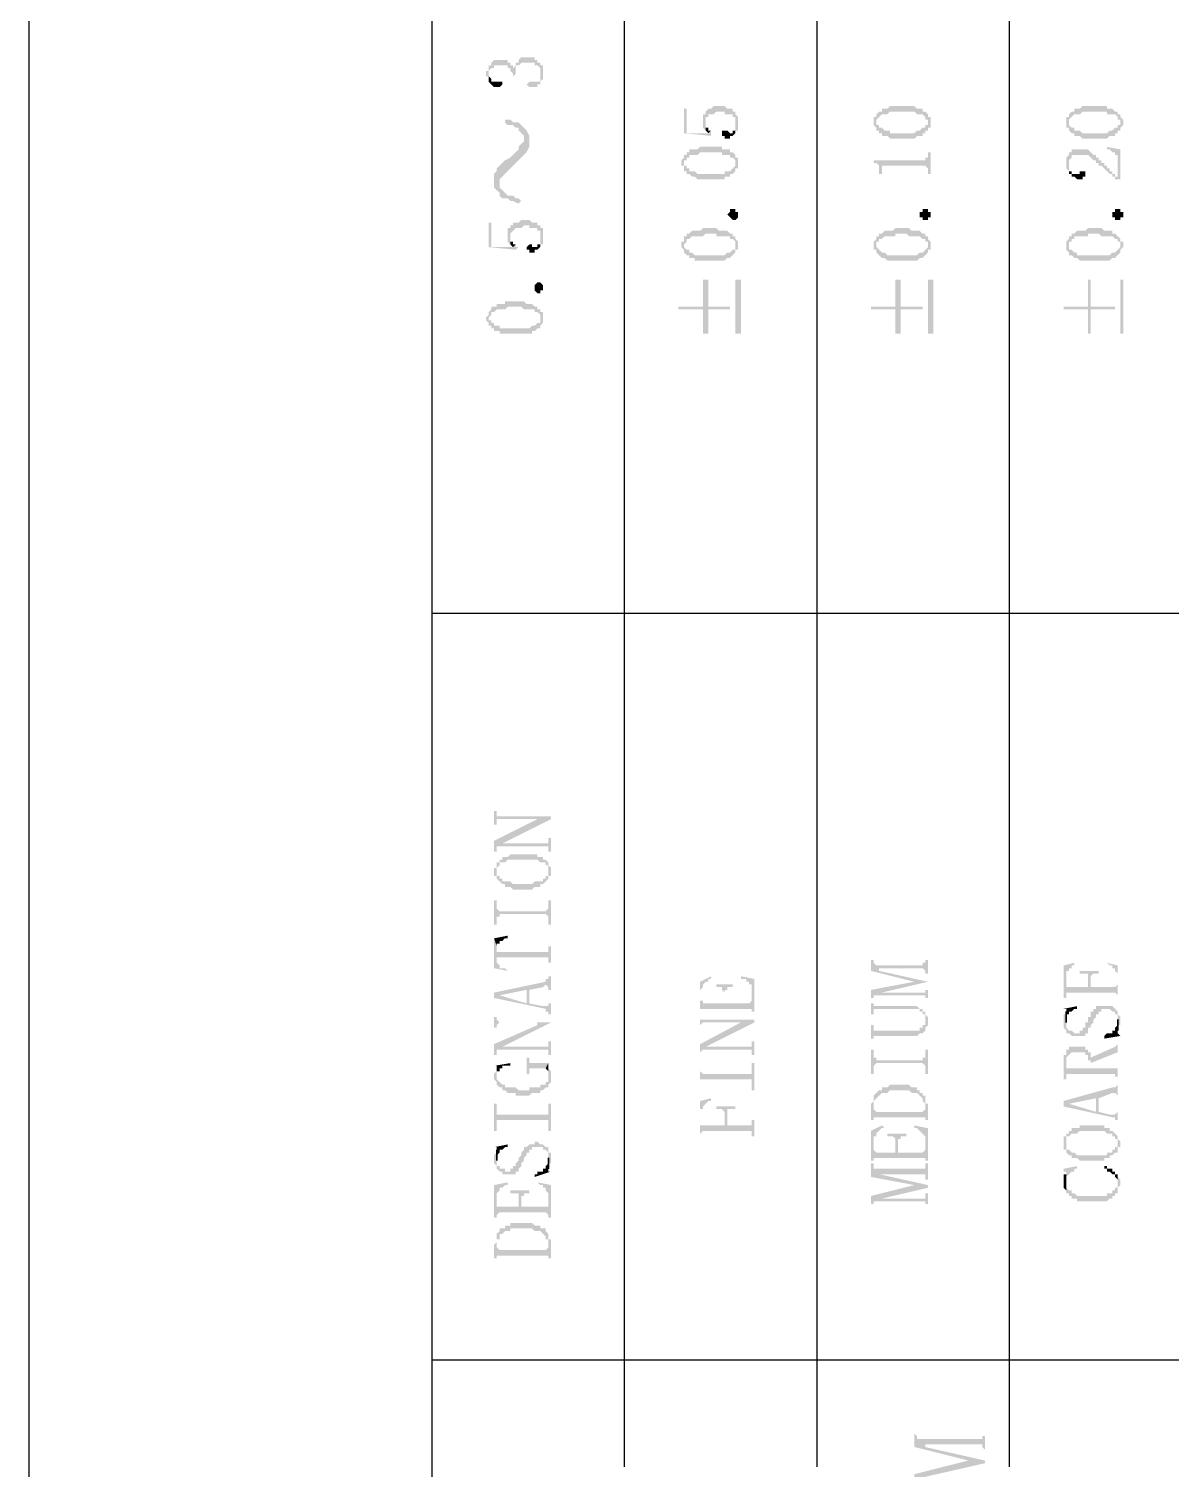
# Model space of a CAD drawing. Header units: millimetres. Extents: x 7018 to 13530, y 4187 to 5692.
# Drawn here: x 7965.94 to 7984.96, y 4550.47 to 4574.45 of the extents above; entities that cross this region are included whole.
import ezdxf

# ---------------------------------------------------------------- set-up
doc = ezdxf.new("R2010")
doc.units = ezdxf.units.MM

msp = doc.modelspace()

# ---------------------------------------------------------------- hatches: boundary and pattern name
at = {"transparency": 33554559}
for points in [[(7973.553, 4573.706), (7973.553, 4573.661), (7973.598, 4573.661), (7973.598, 4573.615), (7973.598, 4573.706), (7973.598, 4573.751), (7973.643, 4573.796), (7973.688, 4573.796), (7973.688, 4573.841), (7973.914, 4573.841), (7973.914, 4573.796), (7973.959, 4573.796), (7973.959, 4573.751), (7973.959, 4573.751), (7974.004, 4573.706), (7974.004, 4573.661), (7974.004, 4573.661), (7974.049, 4573.706), (7974.049, 4573.751), (7974.049, 4573.796), (7974.049, 4573.841), (7974.095, 4573.841), (7974.14, 4573.886), (7974.365, 4573.886), (7974.365, 4573.841), (7974.41, 4573.841), (7974.456, 4573.796), (7974.456, 4573.706), (7974.456, 4573.886), (7974.41, 4573.886), (7974.41, 4573.931), (7974.365, 4573.931), (7974.365, 4573.976), (7974.14, 4573.976), (7974.095, 4573.931), (7974.095, 4573.886), (7974.049, 4573.886), (7974.049, 4573.841), (7974.049, 4573.841), (7974.004, 4573.796), (7974.004, 4573.841), (7973.959, 4573.841), (7973.959, 4573.886), (7973.914, 4573.886), (7973.914, 4573.931), (7973.688, 4573.931), (7973.643, 4573.886), (7973.643, 4573.841), (7973.598, 4573.841), (7973.598, 4573.796), (7973.598, 4573.751), (7973.553, 4573.751)], [(7974.23, 4573.525), (7974.23, 4573.525), (7974.275, 4573.48), (7974.41, 4573.48), (7974.41, 4573.525), (7974.456, 4573.525), (7974.456, 4573.57), (7974.501, 4573.615), (7974.501, 4573.661), (7974.501, 4573.706), (7974.501, 4573.796), (7974.501, 4573.841), (7974.456, 4573.841), (7974.456, 4573.661), (7974.456, 4573.615), (7974.456, 4573.57), (7974.275, 4573.57)], [(7973.598, 4573.615), (7973.598, 4573.57), (7973.598, 4573.57), (7973.643, 4573.525), (7973.643, 4573.525), (7973.688, 4573.48), (7973.779, 4573.48), (7973.824, 4573.525), (7973.824, 4573.57), (7973.643, 4573.57), (7973.643, 4573.615), (7973.643, 4573.615), (7973.598, 4573.661), (7973.598, 4573.706)], [(7976.848, 4573.119), (7976.848, 4572.713), (7977.299, 4572.668), (7977.299, 4572.713), (7977.299, 4572.758), (7977.254, 4572.713), (7976.893, 4572.713), (7976.893, 4573.119)], [(7977.164, 4572.938), (7977.164, 4572.848), (7977.164, 4572.803), (7977.164, 4572.803), (7977.209, 4572.758), (7977.209, 4572.893), (7977.209, 4572.984), (7977.254, 4572.984), (7977.254, 4573.029), (7977.344, 4573.029), (7977.389, 4573.074), (7977.525, 4573.074), (7977.525, 4573.029), (7977.66, 4573.029), (7977.66, 4572.984), (7977.705, 4572.984), (7977.705, 4572.938), (7977.705, 4572.893), (7977.705, 4572.758), (7977.75, 4572.758), (7977.75, 4572.803), (7977.75, 4572.893), (7977.75, 4572.938), (7977.75, 4572.984), (7977.705, 4573.029), (7977.705, 4573.074), (7977.66, 4573.074), (7977.66, 4573.119), (7977.57, 4573.119), (7977.525, 4573.164), (7977.344, 4573.164), (7977.299, 4573.119), (7977.254, 4573.119), (7977.209, 4573.074), (7977.209, 4573.029), (7977.164, 4573.029), (7977.164, 4572.984)], [(7980.007, 4572.893), (7980.007, 4572.848), (7980.007, 4572.848), (7980.052, 4572.803), (7980.052, 4572.758), (7980.052, 4572.893), (7980.052, 4572.938), (7980.052, 4572.938), (7980.097, 4572.984), (7980.097, 4572.984), (7980.142, 4573.029), (7980.233, 4573.029), (7980.278, 4573.074), (7980.684, 4573.074), (7980.729, 4573.029), (7980.819, 4573.029), (7980.864, 4572.984), (7980.864, 4572.938), (7980.909, 4572.938), (7980.909, 4572.893), (7980.909, 4573.029), (7980.909, 4573.029), (7980.864, 4573.074), (7980.819, 4573.074), (7980.819, 4573.119), (7980.729, 4573.119), (7980.684, 4573.164), (7980.278, 4573.164), (7980.233, 4573.119), (7980.142, 4573.119), (7980.142, 4573.074), (7980.097, 4573.074), (7980.052, 4573.029), (7980.052, 4572.984), (7980.007, 4572.984), (7980.007, 4572.938), (7980.007, 4572.938)], [(7983.211, 4572.893), (7983.211, 4572.848), (7983.211, 4572.803), (7983.256, 4572.803), (7983.256, 4572.758), (7983.256, 4572.893), (7983.256, 4572.938), (7983.256, 4572.938), (7983.302, 4572.984), (7983.302, 4572.984), (7983.347, 4573.029), (7983.437, 4573.029), (7983.482, 4573.074), (7983.888, 4573.074), (7983.888, 4573.029), (7984.024, 4573.029), (7984.069, 4572.984), (7984.069, 4572.938), (7984.114, 4572.938), (7984.114, 4572.893), (7984.114, 4573.029), (7984.069, 4573.029), (7984.069, 4573.074), (7984.024, 4573.074), (7983.978, 4573.119), (7983.888, 4573.119), (7983.888, 4573.164), (7983.482, 4573.164), (7983.437, 4573.119), (7983.347, 4573.119), (7983.347, 4573.074), (7983.302, 4573.074), (7983.256, 4573.029), (7983.256, 4572.984), (7983.211, 4572.984), (7983.211, 4572.938), (7983.211, 4572.938)], [(7973.869, 4572.893), (7973.869, 4572.893), (7973.914, 4572.848), (7974.004, 4572.848), (7974.049, 4572.803), (7974.095, 4572.803), (7974.095, 4572.758), (7974.14, 4572.713), (7974.185, 4572.668), (7974.185, 4572.352), (7974.185, 4572.352), (7974.23, 4572.397), (7974.275, 4572.487), (7974.275, 4572.668), (7974.23, 4572.758), (7974.185, 4572.803), (7974.185, 4572.803), (7974.14, 4572.848), (7974.095, 4572.893), (7974.004, 4572.893), (7973.959, 4572.938), (7973.869, 4572.938)], [(7977.209, 4572.758), (7977.209, 4572.758), (7977.254, 4572.713), (7977.254, 4572.713), (7977.299, 4572.758), (7977.254, 4572.758), (7977.254, 4572.803), (7977.209, 4572.803), (7977.209, 4572.848), (7977.209, 4572.893)], [(7977.479, 4572.713), (7977.479, 4572.668), (7977.525, 4572.668), (7977.525, 4572.623), (7977.615, 4572.623), (7977.615, 4572.668), (7977.66, 4572.668), (7977.705, 4572.713), (7977.705, 4572.893), (7977.705, 4572.803), (7977.705, 4572.758), (7977.66, 4572.758), (7977.66, 4572.713), (7977.615, 4572.713), (7977.57, 4572.758), (7977.479, 4572.758)], [(7980.052, 4572.758), (7980.097, 4572.758), (7980.097, 4572.713), (7980.142, 4572.713), (7980.142, 4572.668), (7980.233, 4572.668), (7980.278, 4572.623), (7980.684, 4572.623), (7980.729, 4572.668), (7980.819, 4572.668), (7980.819, 4572.713), (7980.864, 4572.713), (7980.864, 4572.758), (7980.909, 4572.758), (7980.909, 4572.803), (7980.955, 4572.803), (7980.955, 4572.848), (7980.955, 4572.893), (7980.955, 4572.938), (7980.955, 4572.984), (7980.909, 4572.984), (7980.909, 4573.029), (7980.909, 4572.893), (7980.909, 4572.848), (7980.864, 4572.848), (7980.864, 4572.803), (7980.819, 4572.803), (7980.774, 4572.758), (7980.729, 4572.758), (7980.684, 4572.713), (7980.278, 4572.713), (7980.278, 4572.758), (7980.187, 4572.758), (7980.142, 4572.803), (7980.097, 4572.803), (7980.097, 4572.848), (7980.052, 4572.848), (7980.052, 4572.893), (7980.052, 4572.893)], [(7983.256, 4572.758), (7983.256, 4572.758), (7983.302, 4572.713), (7983.347, 4572.713), (7983.347, 4572.668), (7983.437, 4572.668), (7983.482, 4572.623), (7983.888, 4572.623), (7983.933, 4572.668), (7984.024, 4572.668), (7984.024, 4572.713), (7984.069, 4572.713), (7984.069, 4572.758), (7984.114, 4572.758), (7984.114, 4572.803), (7984.114, 4572.803), (7984.159, 4572.848), (7984.159, 4572.893), (7984.159, 4572.938), (7984.159, 4572.938), (7984.114, 4572.984), (7984.114, 4573.029), (7984.114, 4572.893), (7984.114, 4572.848), (7984.069, 4572.848), (7984.069, 4572.803), (7984.024, 4572.803), (7983.978, 4572.758), (7983.933, 4572.758), (7983.888, 4572.713), (7983.482, 4572.713), (7983.437, 4572.758), (7983.347, 4572.758), (7983.347, 4572.803), (7983.302, 4572.803), (7983.256, 4572.848), (7983.256, 4572.893), (7983.256, 4572.893)], [(7973.688, 4571.9), (7973.688, 4571.81), (7973.733, 4571.765), (7973.779, 4571.72), (7973.779, 4571.946), (7973.824, 4571.991), (7973.869, 4572.036), (7973.914, 4572.081), (7973.959, 4572.126), (7974.004, 4572.171), (7974.049, 4572.216), (7974.095, 4572.261), (7974.095, 4572.261), (7974.14, 4572.307), (7974.185, 4572.352), (7974.185, 4572.623), (7974.185, 4572.577), (7974.14, 4572.532), (7974.095, 4572.487), (7974.095, 4572.442), (7974.049, 4572.397), (7974.004, 4572.352), (7973.959, 4572.307), (7973.869, 4572.261), (7973.869, 4572.261), (7973.824, 4572.216), (7973.779, 4572.171), (7973.733, 4572.126), (7973.733, 4572.081), (7973.688, 4572.036), (7973.688, 4571.991)], [(7976.802, 4572.216), (7976.802, 4572.171), (7976.848, 4572.171), (7976.848, 4572.126), (7976.848, 4572.081), (7976.848, 4572.216), (7976.848, 4572.261), (7976.893, 4572.261), (7976.893, 4572.307), (7976.938, 4572.307), (7976.938, 4572.352), (7977.073, 4572.352), (7977.118, 4572.397), (7977.479, 4572.397), (7977.479, 4572.352), (7977.615, 4572.352), (7977.615, 4572.307), (7977.66, 4572.307), (7977.705, 4572.261), (7977.705, 4572.216), (7977.705, 4572.352), (7977.705, 4572.352), (7977.66, 4572.397), (7977.615, 4572.397), (7977.615, 4572.442), (7977.479, 4572.442), (7977.479, 4572.487), (7977.118, 4572.487), (7977.073, 4572.442), (7976.938, 4572.442), (7976.938, 4572.397), (7976.893, 4572.397), (7976.893, 4572.352), (7976.848, 4572.352), (7976.848, 4572.307), (7976.848, 4572.307), (7976.802, 4572.261)], [(7976.848, 4572.081), (7976.893, 4572.081), (7976.893, 4572.036), (7976.938, 4572.036), (7976.983, 4571.991), (7977.028, 4571.991), (7977.073, 4571.946), (7977.525, 4571.946), (7977.525, 4571.991), (7977.615, 4571.991), (7977.615, 4572.036), (7977.66, 4572.036), (7977.705, 4572.081), (7977.705, 4572.126), (7977.75, 4572.126), (7977.75, 4572.171), (7977.75, 4572.216), (7977.75, 4572.261), (7977.75, 4572.307), (7977.705, 4572.307), (7977.705, 4572.352), (7977.705, 4572.216), (7977.705, 4572.171), (7977.705, 4572.171), (7977.66, 4572.126), (7977.66, 4572.126), (7977.615, 4572.081), (7977.525, 4572.081), (7977.525, 4572.036), (7977.073, 4572.036), (7977.028, 4572.081), (7976.938, 4572.081), (7976.938, 4572.126), (7976.893, 4572.126), (7976.893, 4572.171), (7976.848, 4572.171), (7976.848, 4572.216)], [(7980.007, 4572.261), (7980.007, 4572.216), (7980.052, 4572.216), (7980.097, 4572.171), (7980.097, 4572.126), (7980.097, 4572.036), (7980.142, 4572.036), (7980.142, 4572.126), (7980.142, 4572.171), (7980.864, 4572.171), (7980.909, 4572.126), (7980.909, 4572.036), (7980.955, 4572.036), (7980.955, 4572.397), (7980.909, 4572.397), (7980.909, 4572.352), (7980.909, 4572.307), (7980.864, 4572.307), (7980.864, 4572.261), (7980.819, 4572.261)], [(7983.211, 4572.216), (7983.211, 4572.171), (7983.211, 4572.126), (7983.211, 4572.126), (7983.256, 4572.081), (7983.256, 4572.216), (7983.256, 4572.261), (7983.256, 4572.261), (7983.302, 4572.307), (7983.302, 4572.352), (7983.572, 4572.352), (7983.617, 4572.307), (7983.617, 4572.307), (7983.663, 4572.261), (7983.708, 4572.261), (7983.708, 4572.216), (7983.753, 4572.216), (7983.753, 4572.171), (7983.798, 4572.171), (7983.843, 4572.126), (7983.843, 4572.126), (7983.888, 4572.081), (7983.888, 4572.081), (7983.933, 4572.036), (7983.978, 4572.036), (7983.978, 4571.991), (7984.024, 4571.991), (7984.024, 4571.946), (7984.069, 4571.946), (7984.069, 4571.991), (7984.024, 4571.991), (7984.024, 4572.036), (7983.978, 4572.036), (7983.978, 4572.081), (7983.933, 4572.081), (7983.933, 4572.126), (7983.888, 4572.126), (7983.888, 4572.171), (7983.843, 4572.171), (7983.843, 4572.216), (7983.798, 4572.216), (7983.798, 4572.261), (7983.753, 4572.261), (7983.753, 4572.307), (7983.708, 4572.307), (7983.708, 4572.352), (7983.663, 4572.352), (7983.617, 4572.397), (7983.617, 4572.397), (7983.572, 4572.442), (7983.302, 4572.442), (7983.302, 4572.397), (7983.256, 4572.397), (7983.256, 4572.352), (7983.256, 4572.352), (7983.211, 4572.307), (7983.211, 4572.261), (7983.211, 4572.261)], [(7983.888, 4572.487), (7983.888, 4572.442), (7983.933, 4572.442), (7983.978, 4572.397), (7984.024, 4572.397), (7984.024, 4572.352), (7984.069, 4572.352), (7984.069, 4571.946), (7984.114, 4571.946), (7984.114, 4572.442)], [(7983.256, 4572.081), (7983.256, 4572.036), (7983.302, 4572.036), (7983.302, 4571.991), (7983.347, 4571.991), (7983.392, 4571.946), (7983.482, 4571.946), (7983.482, 4571.991), (7983.527, 4571.991), (7983.527, 4572.036), (7983.527, 4572.081), (7983.437, 4572.081), (7983.437, 4572.036), (7983.302, 4572.036), (7983.302, 4572.081), (7983.256, 4572.081), (7983.256, 4572.126), (7983.256, 4572.171), (7983.256, 4572.171)], [(7973.779, 4571.72), (7973.779, 4571.675), (7973.824, 4571.63), (7973.914, 4571.63), (7973.959, 4571.584), (7974.004, 4571.584), (7974.095, 4571.539), (7974.14, 4571.584), (7974.095, 4571.63), (7974.049, 4571.63), (7974.004, 4571.675), (7973.914, 4571.675), (7973.869, 4571.72), (7973.869, 4571.72), (7973.824, 4571.765), (7973.779, 4571.81), (7973.779, 4571.855)], [(7977.75, 4571.359), (7977.75, 4571.314), (7977.75, 4571.314), (7977.705, 4571.269), (7977.66, 4571.269), (7977.615, 4571.314), (7977.615, 4571.314), (7977.57, 4571.359), (7977.57, 4571.359), (7977.615, 4571.404), (7977.615, 4571.449), (7977.705, 4571.449), (7977.705, 4571.404), (7977.75, 4571.404), (7977.75, 4571.359)], [(7980.955, 4571.359), (7980.955, 4571.314), (7980.909, 4571.314), (7980.909, 4571.269), (7980.819, 4571.269), (7980.819, 4571.314), (7980.774, 4571.314), (7980.774, 4571.359), (7980.774, 4571.404), (7980.819, 4571.404), (7980.819, 4571.449), (7980.909, 4571.449), (7980.909, 4571.404), (7980.955, 4571.404), (7980.955, 4571.359)], [(7984.159, 4571.359), (7984.159, 4571.314), (7984.114, 4571.314), (7984.114, 4571.269), (7984.024, 4571.269), (7984.024, 4571.314), (7983.978, 4571.314), (7983.978, 4571.359), (7983.978, 4571.404), (7984.024, 4571.404), (7984.024, 4571.449), (7984.114, 4571.449), (7984.114, 4571.404), (7984.159, 4571.404), (7984.159, 4571.359)], [(7973.598, 4571.223), (7973.598, 4570.817), (7974.049, 4570.772), (7974.095, 4570.817), (7974.049, 4570.817), (7974.049, 4570.862), (7974.004, 4570.817), (7973.643, 4570.817), (7973.643, 4571.223)], [(7973.914, 4571.043), (7973.914, 4570.953), (7973.914, 4570.907), (7973.914, 4570.907), (7973.959, 4570.862), (7973.959, 4570.998), (7973.959, 4571.043), (7973.959, 4571.043), (7974.004, 4571.088), (7974.004, 4571.088), (7974.049, 4571.133), (7974.14, 4571.133), (7974.185, 4571.178), (7974.275, 4571.178), (7974.275, 4571.133), (7974.41, 4571.133), (7974.41, 4571.088), (7974.456, 4571.088), (7974.456, 4571.043), (7974.456, 4570.998), (7974.456, 4570.862), (7974.501, 4570.862), (7974.501, 4570.907), (7974.501, 4570.998), (7974.501, 4571.043), (7974.501, 4571.133), (7974.456, 4571.133), (7974.456, 4571.178), (7974.41, 4571.178), (7974.41, 4571.223), (7974.32, 4571.223), (7974.275, 4571.269), (7974.14, 4571.269), (7974.095, 4571.223), (7974.004, 4571.223), (7974.004, 4571.178), (7973.959, 4571.178), (7973.959, 4571.133), (7973.914, 4571.133), (7973.914, 4571.088)], [(7976.802, 4570.862), (7976.802, 4570.817), (7976.802, 4570.817), (7976.848, 4570.772), (7976.848, 4570.727), (7976.848, 4570.862), (7976.848, 4570.862), (7976.893, 4570.907), (7976.893, 4570.953), (7976.938, 4570.953), (7976.983, 4570.998), (7977.164, 4570.998), (7977.209, 4571.043), (7977.389, 4571.043), (7977.389, 4570.998), (7977.615, 4570.998), (7977.615, 4570.953), (7977.66, 4570.953), (7977.705, 4570.907), (7977.705, 4570.862), (7977.705, 4570.998), (7977.66, 4570.998), (7977.66, 4571.043), (7977.615, 4571.043), (7977.57, 4571.088), (7977.434, 4571.088), (7977.389, 4571.133), (7977.164, 4571.133), (7977.118, 4571.088), (7976.983, 4571.088), (7976.938, 4571.043), (7976.893, 4571.043), (7976.893, 4570.998), (7976.848, 4570.998), (7976.848, 4570.953), (7976.848, 4570.907), (7976.802, 4570.907)], [(7980.007, 4570.862), (7980.007, 4570.817), (7980.007, 4570.772), (7980.052, 4570.772), (7980.052, 4570.727), (7980.052, 4570.862), (7980.052, 4570.907), (7980.097, 4570.907), (7980.097, 4570.953), (7980.142, 4570.953), (7980.187, 4570.998), (7980.368, 4570.998), (7980.368, 4571.043), (7980.548, 4571.043), (7980.594, 4570.998), (7980.774, 4570.998), (7980.819, 4570.953), (7980.864, 4570.953), (7980.864, 4570.907), (7980.909, 4570.907), (7980.909, 4570.862), (7980.909, 4570.998), (7980.864, 4570.998), (7980.864, 4571.043), (7980.819, 4571.043), (7980.774, 4571.088), (7980.639, 4571.088), (7980.594, 4571.133), (7980.368, 4571.133), (7980.323, 4571.088), (7980.187, 4571.088), (7980.142, 4571.043), (7980.097, 4571.043), (7980.097, 4570.998), (7980.052, 4570.998), (7980.052, 4570.953), (7980.052, 4570.953), (7980.007, 4570.907)], [(7983.211, 4570.862), (7983.211, 4570.817), (7983.211, 4570.772), (7983.211, 4570.772), (7983.256, 4570.727), (7983.256, 4570.862), (7983.256, 4570.907), (7983.302, 4570.907), (7983.302, 4570.953), (7983.347, 4570.953), (7983.347, 4570.998), (7983.572, 4570.998), (7983.572, 4571.043), (7983.753, 4571.043), (7983.798, 4570.998), (7983.978, 4570.998), (7984.024, 4570.953), (7984.069, 4570.953), (7984.069, 4570.907), (7984.114, 4570.907), (7984.114, 4570.862), (7984.114, 4570.953), (7984.069, 4570.998), (7984.069, 4570.998), (7984.024, 4571.043), (7983.978, 4571.043), (7983.978, 4571.088), (7983.843, 4571.088), (7983.798, 4571.133), (7983.572, 4571.133), (7983.527, 4571.088), (7983.392, 4571.088), (7983.347, 4571.043), (7983.302, 4571.043), (7983.302, 4570.998), (7983.256, 4570.998), (7983.256, 4570.953), (7983.256, 4570.953), (7983.211, 4570.907)], [(7973.959, 4570.862), (7973.959, 4570.862), (7974.004, 4570.817), (7974.004, 4570.817), (7974.049, 4570.862), (7974.004, 4570.862), (7974.004, 4570.907), (7973.959, 4570.907), (7973.959, 4570.953), (7973.959, 4570.998)], [(7974.23, 4570.817), (7974.23, 4570.772), (7974.275, 4570.772), (7974.275, 4570.727), (7974.365, 4570.727), (7974.365, 4570.772), (7974.41, 4570.772), (7974.456, 4570.817), (7974.456, 4570.998), (7974.456, 4570.907), (7974.456, 4570.862), (7974.41, 4570.862), (7974.41, 4570.817), (7974.32, 4570.817), (7974.32, 4570.862), (7974.275, 4570.862)], [(7976.848, 4570.727), (7976.893, 4570.682), (7976.938, 4570.682), (7976.938, 4570.637), (7977.028, 4570.637), (7977.028, 4570.592), (7977.525, 4570.592), (7977.57, 4570.637), (7977.615, 4570.637), (7977.66, 4570.682), (7977.66, 4570.682), (7977.705, 4570.727), (7977.705, 4570.772), (7977.75, 4570.772), (7977.75, 4570.817), (7977.75, 4570.862), (7977.75, 4570.907), (7977.75, 4570.907), (7977.705, 4570.953), (7977.705, 4570.817), (7977.705, 4570.772), (7977.66, 4570.772), (7977.615, 4570.727), (7977.57, 4570.727), (7977.525, 4570.682), (7977.028, 4570.682), (7976.983, 4570.727), (7976.938, 4570.727), (7976.938, 4570.772), (7976.893, 4570.772), (7976.848, 4570.817), (7976.848, 4570.862)], [(7980.052, 4570.727), (7980.097, 4570.682), (7980.097, 4570.682), (7980.142, 4570.637), (7980.187, 4570.637), (7980.233, 4570.592), (7980.729, 4570.592), (7980.774, 4570.637), (7980.819, 4570.637), (7980.864, 4570.682), (7980.864, 4570.682), (7980.909, 4570.727), (7980.909, 4570.772), (7980.955, 4570.772), (7980.955, 4570.817), (7980.955, 4570.862), (7980.955, 4570.907), (7980.955, 4570.907), (7980.909, 4570.953), (7980.909, 4570.817), (7980.909, 4570.817), (7980.864, 4570.772), (7980.864, 4570.772), (7980.819, 4570.727), (7980.774, 4570.727), (7980.729, 4570.682), (7980.233, 4570.682), (7980.187, 4570.727), (7980.142, 4570.727), (7980.097, 4570.772), (7980.097, 4570.772), (7980.052, 4570.817), (7980.052, 4570.862)], [(7983.256, 4570.727), (7983.256, 4570.682), (7983.302, 4570.682), (7983.347, 4570.637), (7983.392, 4570.637), (7983.437, 4570.592), (7983.933, 4570.592), (7983.978, 4570.637), (7984.024, 4570.637), (7984.069, 4570.682), (7984.069, 4570.682), (7984.114, 4570.727), (7984.114, 4570.772), (7984.114, 4570.772), (7984.159, 4570.817), (7984.159, 4570.862), (7984.159, 4570.907), (7984.114, 4570.907), (7984.114, 4570.953), (7984.114, 4570.817), (7984.114, 4570.817), (7984.069, 4570.772), (7984.069, 4570.772), (7984.024, 4570.727), (7983.978, 4570.727), (7983.933, 4570.682), (7983.392, 4570.682), (7983.392, 4570.727), (7983.347, 4570.727), (7983.302, 4570.772), (7983.256, 4570.772), (7983.256, 4570.817), (7983.256, 4570.862)], [(7974.501, 4570.14), (7974.501, 4570.095), (7974.456, 4570.095), (7974.456, 4570.05), (7974.41, 4570.05), (7974.365, 4570.095), (7974.365, 4570.14), (7974.365, 4570.185), (7974.365, 4570.185), (7974.41, 4570.231), (7974.456, 4570.231), (7974.501, 4570.185), (7974.501, 4570.14)], [(7976.757, 4569.824), (7976.757, 4569.779), (7977.164, 4569.779), (7977.164, 4569.373), (7977.254, 4569.373), (7977.254, 4569.779), (7977.615, 4569.779), (7977.615, 4569.824), (7977.254, 4569.824), (7977.254, 4570.276), (7977.164, 4570.276), (7977.164, 4569.824)], [(7977.795, 4569.373), (7977.795, 4570.276), (7977.705, 4570.276), (7977.705, 4569.373)], [(7979.962, 4569.824), (7979.962, 4569.779), (7980.368, 4569.779), (7980.368, 4569.373), (7980.458, 4569.373), (7980.458, 4569.779), (7980.819, 4569.779), (7980.819, 4569.824), (7980.458, 4569.824), (7980.458, 4570.276), (7980.368, 4570.276), (7980.368, 4569.824)], [(7981, 4569.373), (7981, 4570.276), (7980.909, 4570.276), (7980.909, 4569.373)], [(7983.166, 4569.824), (7983.166, 4569.779), (7983.572, 4569.779), (7983.572, 4569.373), (7983.617, 4569.373), (7983.617, 4569.779), (7984.024, 4569.779), (7984.024, 4569.824), (7983.617, 4569.824), (7983.617, 4570.276), (7983.572, 4570.276), (7983.572, 4569.824)], [(7984.159, 4569.373), (7984.159, 4570.276), (7984.114, 4570.276), (7984.114, 4569.373)], [(7973.553, 4569.644), (7973.553, 4569.599), (7973.598, 4569.554), (7973.598, 4569.508), (7973.598, 4569.644), (7973.598, 4569.644), (7973.643, 4569.689), (7973.643, 4569.734), (7973.688, 4569.734), (7973.733, 4569.779), (7973.869, 4569.779), (7973.914, 4569.824), (7974.14, 4569.824), (7974.185, 4569.779), (7974.365, 4569.779), (7974.365, 4569.734), (7974.41, 4569.734), (7974.456, 4569.689), (7974.456, 4569.644), (7974.456, 4569.779), (7974.41, 4569.779), (7974.41, 4569.824), (7974.365, 4569.824), (7974.32, 4569.869), (7974.23, 4569.869), (7974.185, 4569.915), (7973.869, 4569.915), (7973.869, 4569.869), (7973.733, 4569.869), (7973.733, 4569.824), (7973.643, 4569.824), (7973.643, 4569.779), (7973.643, 4569.779), (7973.598, 4569.734), (7973.598, 4569.689), (7973.598, 4569.689)], [(7973.598, 4569.508), (7973.643, 4569.508), (7973.643, 4569.463), (7973.688, 4569.463), (7973.688, 4569.418), (7973.779, 4569.418), (7973.779, 4569.373), (7974.32, 4569.373), (7974.32, 4569.418), (7974.365, 4569.418), (7974.41, 4569.463), (7974.456, 4569.463), (7974.456, 4569.508), (7974.456, 4569.508), (7974.501, 4569.554), (7974.501, 4569.599), (7974.501, 4569.644), (7974.501, 4569.689), (7974.501, 4569.734), (7974.456, 4569.734), (7974.456, 4569.599), (7974.456, 4569.554), (7974.41, 4569.554), (7974.365, 4569.508), (7974.32, 4569.508), (7974.275, 4569.463), (7973.779, 4569.463), (7973.779, 4569.508), (7973.688, 4569.508), (7973.688, 4569.554), (7973.643, 4569.554), (7973.643, 4569.599), (7973.598, 4569.599), (7973.598, 4569.644)], [(7973.688, 4561.43), (7973.688, 4561.204), (7973.733, 4561.204), (7973.733, 4561.294), (7974.636, 4561.294), (7974.636, 4561.339), (7973.733, 4561.339), (7973.733, 4561.43)], [(7973.688, 4560.933), (7973.688, 4560.753), (7973.733, 4560.753), (7973.733, 4560.843), (7973.779, 4560.843), (7973.824, 4560.888), (7974.636, 4561.294), (7974.41, 4561.294)], [(7973.779, 4560.843), (7974.591, 4560.843), (7974.591, 4560.753), (7974.636, 4560.753), (7974.636, 4560.978), (7974.591, 4560.978), (7974.591, 4560.933), (7974.591, 4560.888), (7973.824, 4560.888)], [(7973.733, 4560.527), (7973.733, 4560.437), (7973.733, 4560.482), (7973.733, 4560.482), (7973.779, 4560.527), (7973.779, 4560.572), (7973.869, 4560.572), (7973.914, 4560.617), (7974.41, 4560.617), (7974.456, 4560.572), (7974.546, 4560.572), (7974.546, 4560.527), (7974.591, 4560.527), (7974.591, 4560.482), (7974.591, 4560.437), (7974.591, 4560.572), (7974.591, 4560.572), (7974.546, 4560.617), (7974.501, 4560.617), (7974.501, 4560.662), (7974.41, 4560.662), (7974.41, 4560.708), (7973.959, 4560.708), (7973.914, 4560.662), (7973.824, 4560.662), (7973.824, 4560.617), (7973.779, 4560.617), (7973.779, 4560.572), (7973.733, 4560.572)], [(7973.688, 4560.437), (7973.688, 4560.392), (7973.688, 4560.347), (7973.733, 4560.347), (7973.733, 4560.301), (7973.733, 4560.301), (7973.779, 4560.256), (7973.779, 4560.256), (7973.824, 4560.211), (7973.869, 4560.211), (7973.869, 4560.166), (7973.959, 4560.166), (7974.004, 4560.121), (7974.32, 4560.121), (7974.365, 4560.166), (7974.456, 4560.166), (7974.456, 4560.211), (7974.501, 4560.211), (7974.546, 4560.256), (7974.546, 4560.256), (7974.591, 4560.301), (7974.591, 4560.347), (7974.636, 4560.347), (7974.636, 4560.392), (7974.636, 4560.437), (7974.636, 4560.482), (7974.636, 4560.482), (7974.591, 4560.527), (7974.591, 4560.437), (7974.591, 4560.392), (7974.591, 4560.347), (7974.546, 4560.347), (7974.546, 4560.301), (7974.501, 4560.301), (7974.501, 4560.256), (7974.365, 4560.256), (7974.32, 4560.211), (7974.004, 4560.211), (7973.959, 4560.256), (7973.824, 4560.256), (7973.824, 4560.301), (7973.779, 4560.301), (7973.779, 4560.347), (7973.733, 4560.347), (7973.733, 4560.392), (7973.733, 4560.527), (7973.733, 4560.482), (7973.688, 4560.482)], [(7973.688, 4559.94), (7973.688, 4559.534), (7973.733, 4559.534), (7973.733, 4559.67), (7973.779, 4559.67), (7973.779, 4559.715), (7974.546, 4559.715), (7974.591, 4559.67), (7974.591, 4559.534), (7974.636, 4559.534), (7974.636, 4559.94), (7974.591, 4559.94), (7974.591, 4559.805), (7974.591, 4559.805), (7974.546, 4559.76), (7973.779, 4559.76), (7973.733, 4559.805), (7973.733, 4559.94)], [(7973.688, 4559.309), (7973.733, 4559.173), (7973.733, 4559.218), (7973.779, 4559.218), (7973.779, 4559.263), (7973.824, 4559.263), (7973.869, 4559.309), (7973.914, 4559.309), (7973.914, 4559.354)], [(7973.688, 4559.309), (7973.688, 4558.812), (7973.914, 4558.767), (7973.914, 4558.767), (7973.869, 4558.812), (7973.779, 4558.812), (7973.779, 4558.857), (7973.779, 4558.857), (7973.733, 4558.902), (7973.733, 4559.173)], [(7973.733, 4559.173), (7973.733, 4558.947), (7973.733, 4558.993), (7974.591, 4558.993), (7974.591, 4558.902), (7974.636, 4558.902), (7974.636, 4559.173), (7974.591, 4559.173), (7974.591, 4559.128), (7974.591, 4559.083), (7973.733, 4559.083), (7973.733, 4559.128)], [(7979.962, 4558.947), (7979.962, 4558.767), (7980.684, 4558.586), (7980.909, 4558.586), (7980.097, 4558.767), (7980.097, 4558.812), (7980.052, 4558.857), (7980.052, 4558.857), (7980.007, 4558.902), (7980.007, 4558.947), (7980.007, 4558.947)], [(7980.052, 4558.857), (7980.097, 4558.812), (7980.819, 4558.812), (7980.864, 4558.767), (7980.864, 4558.722), (7980.909, 4558.722), (7980.909, 4558.947), (7980.864, 4558.947), (7980.864, 4558.902), (7980.819, 4558.902), (7980.819, 4558.857)], [(7983.166, 4558.857), (7983.166, 4558.316), (7983.211, 4558.316), (7983.211, 4558.677), (7983.211, 4558.722), (7983.211, 4558.767), (7983.256, 4558.767), (7983.256, 4558.812), (7983.302, 4558.812), (7983.302, 4558.857), (7983.347, 4558.857), (7983.347, 4558.902)], [(7983.888, 4558.902), (7983.888, 4558.902), (7983.933, 4558.857), (7983.978, 4558.857), (7983.978, 4558.812), (7984.024, 4558.812), (7984.024, 4558.767), (7984.024, 4558.767), (7984.069, 4558.722), (7984.069, 4558.677), (7984.069, 4558.316), (7984.069, 4558.857)], [(7973.688, 4558.406), (7973.688, 4558.316), (7973.779, 4558.361), (7974.23, 4558.451), (7974.23, 4558.225), (7974.275, 4558.451), (7974.501, 4558.496), (7974.501, 4558.496), (7974.546, 4558.541), (7974.591, 4558.496), (7974.591, 4558.451), (7974.636, 4558.451), (7974.636, 4558.677), (7974.591, 4558.677), (7974.591, 4558.632), (7974.546, 4558.632), (7974.546, 4558.586)], [(7977.118, 4558.586), (7977.118, 4558.09), (7977.118, 4558.451), (7977.118, 4558.451), (7977.164, 4558.496), (7977.164, 4558.541), (7977.164, 4558.541), (7977.209, 4558.586), (7977.254, 4558.586), (7977.254, 4558.632), (7977.299, 4558.632), (7977.299, 4558.677)], [(7977.795, 4558.632), (7977.886, 4558.632), (7977.886, 4558.586), (7977.931, 4558.586), (7977.931, 4558.541), (7977.976, 4558.541), (7977.976, 4558.496), (7977.976, 4558.09), (7978.021, 4558.09), (7978.021, 4558.632), (7977.795, 4558.677)], [(7983.211, 4558.361), (7983.211, 4558.406), (7984.024, 4558.406), (7984.069, 4558.361), (7984.069, 4558.541), (7984.069, 4558.541), (7984.024, 4558.496), (7983.617, 4558.496), (7983.617, 4558.632), (7983.572, 4558.496), (7983.211, 4558.496), (7983.211, 4558.677)], [(7983.437, 4558.767), (7983.437, 4558.722), (7983.572, 4558.722), (7983.572, 4558.677), (7983.572, 4558.496), (7983.617, 4558.632), (7983.617, 4558.677), (7983.617, 4558.677), (7983.663, 4558.722), (7983.753, 4558.722), (7983.753, 4558.767)], [(7973.688, 4558.316), (7974.546, 4558.135), (7974.546, 4558.09), (7974.591, 4558.09), (7974.591, 4558.045), (7974.636, 4558.045), (7974.636, 4558.225), (7974.591, 4558.225), (7974.591, 4558.18), (7974.501, 4558.18), (7974.275, 4558.225), (7974.275, 4558.451), (7974.23, 4558.225), (7973.779, 4558.361), (7973.779, 4558.361)], [(7977.118, 4558.09), (7977.118, 4558.135), (7977.976, 4558.135), (7977.976, 4558.27), (7977.976, 4558.27), (7977.931, 4558.225), (7977.525, 4558.225), (7977.525, 4558.406), (7977.525, 4558.225), (7977.164, 4558.225), (7977.164, 4558.27), (7977.118, 4558.27), (7977.118, 4558.451)], [(7977.389, 4558.541), (7977.389, 4558.496), (7977.479, 4558.496), (7977.479, 4558.451), (7977.479, 4558.451), (7977.525, 4558.406), (7977.525, 4558.225), (7977.525, 4558.406), (7977.525, 4558.451), (7977.57, 4558.451), (7977.57, 4558.496), (7977.66, 4558.496), (7977.66, 4558.541)], [(7979.962, 4558.451), (7979.962, 4558.316), (7980.007, 4558.316), (7980.007, 4558.361), (7980.052, 4558.361), (7980.142, 4558.406), (7980.909, 4558.586), (7980.684, 4558.586)], [(7980.052, 4558.361), (7980.864, 4558.361), (7980.864, 4558.316), (7980.909, 4558.316), (7980.909, 4558.451), (7980.864, 4558.451), (7980.864, 4558.406), (7980.142, 4558.406)], [(7979.962, 4558.225), (7979.962, 4558.045), (7980.007, 4558.045), (7980.007, 4558.09), (7980.007, 4558.135), (7980.774, 4558.135), (7980.774, 4558.09), (7980.819, 4558.09), (7980.819, 4558.045), (7980.864, 4558.045), (7980.864, 4557.955), (7980.864, 4558.09), (7980.819, 4558.09), (7980.819, 4558.135), (7980.774, 4558.135), (7980.729, 4558.18), (7980.007, 4558.18), (7980.007, 4558.225), (7980.007, 4558.225)], [(7983.166, 4557.909), (7983.166, 4557.819), (7983.166, 4557.819), (7983.211, 4557.774), (7983.211, 4557.729), (7983.256, 4557.729), (7983.302, 4557.684), (7983.527, 4557.684), (7983.527, 4557.729), (7983.572, 4557.729), (7983.572, 4557.774), (7983.572, 4557.819), (7983.617, 4557.819), (7983.617, 4557.864), (7983.617, 4557.864), (7983.663, 4557.909), (7983.663, 4557.955), (7983.663, 4557.955), (7983.708, 4558), (7983.708, 4558.045), (7983.753, 4558.045), (7983.753, 4558.09), (7983.798, 4558.09), (7983.798, 4558.135), (7983.933, 4558.135), (7983.978, 4558.09), (7984.024, 4558.09), (7984.024, 4558.045), (7984.069, 4558.045), (7984.069, 4557.955), (7984.069, 4557.819), (7984.069, 4557.864), (7984.114, 4557.864), (7984.114, 4557.955), (7984.114, 4558), (7984.069, 4558.045), (7984.069, 4558.09), (7984.069, 4558.09), (7984.024, 4558.135), (7984.024, 4558.135), (7983.978, 4558.18), (7983.708, 4558.18), (7983.708, 4558.135), (7983.663, 4558.135), (7983.663, 4558.09), (7983.617, 4558.09), (7983.617, 4558), (7983.572, 4558), (7983.572, 4557.909), (7983.527, 4557.909), (7983.527, 4557.819), (7983.482, 4557.819), (7983.482, 4557.774), (7983.437, 4557.774), (7983.437, 4557.729), (7983.347, 4557.729), (7983.302, 4557.774), (7983.256, 4557.774), (7983.211, 4557.819), (7983.211, 4557.864), (7983.211, 4558.045), (7983.166, 4558.045), (7983.166, 4558), (7983.166, 4557.955)], [(7983.166, 4558.135), (7983.211, 4558.135), (7983.211, 4557.955), (7983.211, 4558.045), (7983.256, 4558.045), (7983.256, 4558.09), (7983.302, 4558.09), (7983.347, 4558.135), (7983.392, 4558.135), (7983.392, 4558.18)], [(7973.688, 4558), (7973.688, 4557.819), (7973.733, 4557.819), (7973.733, 4557.864), (7973.733, 4557.864), (7973.779, 4557.909), (7974.41, 4557.909), (7974.41, 4557.864), (7974.636, 4557.909), (7973.779, 4557.909), (7973.733, 4557.955), (7973.733, 4558)], [(7977.118, 4558.045), (7977.118, 4557.819), (7977.118, 4557.864), (7977.118, 4557.864), (7977.164, 4557.909), (7978.021, 4557.909), (7978.021, 4557.955), (7977.118, 4557.955)], [(7979.962, 4557.864), (7979.962, 4557.639), (7980.007, 4557.639), (7980.007, 4557.684), (7980.729, 4557.684), (7980.774, 4557.729), (7980.819, 4557.729), (7980.864, 4557.774), (7980.864, 4557.819), (7980.864, 4557.819), (7980.909, 4557.864), (7980.909, 4557.955), (7980.909, 4558), (7980.909, 4558), (7980.864, 4558.045), (7980.864, 4557.909), (7980.864, 4557.864), (7980.819, 4557.864), (7980.819, 4557.819), (7980.774, 4557.819), (7980.774, 4557.774), (7980.007, 4557.774), (7980.007, 4557.819), (7980.007, 4557.864)], [(7973.688, 4557.548), (7973.688, 4557.368), (7973.733, 4557.368), (7973.733, 4557.413), (7973.733, 4557.458), (7973.779, 4557.458), (7973.824, 4557.503), (7974.636, 4557.909), (7974.41, 4557.864)], [(7977.118, 4557.548), (7977.118, 4557.368), (7977.118, 4557.413), (7977.118, 4557.413), (7977.164, 4557.458), (7977.164, 4557.458), (7977.209, 4557.503), (7978.021, 4557.909), (7977.795, 4557.909)], [(7983.843, 4557.684), (7983.843, 4557.639), (7984.114, 4557.684), (7984.069, 4557.729), (7984.069, 4557.909), (7984.069, 4557.864), (7984.024, 4557.819), (7984.024, 4557.774), (7983.978, 4557.774), (7983.978, 4557.729), (7983.888, 4557.729)], [(7973.779, 4557.458), (7974.591, 4557.458), (7974.591, 4557.413), (7974.591, 4557.368), (7974.636, 4557.368), (7974.636, 4557.594), (7974.591, 4557.594), (7974.591, 4557.503), (7973.824, 4557.503)], [(7977.164, 4557.458), (7977.976, 4557.458), (7977.976, 4557.368), (7978.021, 4557.368), (7978.021, 4557.594), (7977.976, 4557.594), (7977.976, 4557.548), (7977.976, 4557.503), (7977.209, 4557.503)], [(7979.962, 4557.458), (7979.962, 4557.052), (7980.007, 4557.052), (7980.007, 4557.187), (7980.007, 4557.187), (7980.052, 4557.232), (7980.819, 4557.232), (7980.864, 4557.187), (7980.864, 4557.052), (7980.909, 4557.052), (7980.909, 4557.458), (7980.864, 4557.458), (7980.864, 4557.323), (7980.819, 4557.323), (7980.819, 4557.278), (7980.052, 4557.278), (7980.052, 4557.323), (7980.007, 4557.323), (7980.007, 4557.458)], [(7983.166, 4557.278), (7983.166, 4556.962), (7983.211, 4556.962), (7983.211, 4557.278), (7983.211, 4557.323), (7983.211, 4557.323), (7983.256, 4557.368), (7983.256, 4557.368), (7983.302, 4557.413), (7983.527, 4557.413), (7983.527, 4557.368), (7983.572, 4557.368), (7983.572, 4557.323), (7983.572, 4557.278), (7983.617, 4557.278), (7983.617, 4557.142), (7983.617, 4557.413), (7983.572, 4557.413), (7983.572, 4557.458), (7983.527, 4557.458), (7983.527, 4557.503), (7983.256, 4557.503), (7983.256, 4557.458), (7983.211, 4557.458), (7983.211, 4557.413), (7983.211, 4557.368), (7983.166, 4557.368)], [(7983.617, 4557.323), (7983.617, 4557.232), (7984.069, 4557.413), (7984.069, 4557.594), (7984.069, 4557.548), (7984.069, 4557.548), (7984.024, 4557.503), (7984.024, 4557.503)], [(7973.688, 4557.187), (7973.733, 4557.187), (7973.733, 4557.007), (7973.733, 4557.052), (7973.733, 4557.097), (7973.779, 4557.097), (7973.779, 4557.142), (7973.824, 4557.142), (7973.824, 4557.187), (7973.959, 4557.187), (7973.959, 4557.232)], [(7974.23, 4557.323), (7974.23, 4557.052), (7974.275, 4557.052), (7974.275, 4557.097), (7974.275, 4557.142), (7974.546, 4557.142), (7974.591, 4557.232), (7974.275, 4557.232), (7974.275, 4557.278), (7974.275, 4557.323)], [(7974.546, 4557.142), (7974.591, 4557.097), (7974.591, 4557.052), (7974.591, 4557.007), (7974.591, 4557.142), (7974.591, 4557.232)], [(7977.118, 4557.232), (7977.118, 4556.781), (7977.118, 4556.962), (7977.976, 4556.962), (7977.976, 4556.781), (7978.021, 4556.781), (7978.021, 4557.232), (7977.976, 4557.232), (7977.976, 4557.097), (7977.976, 4557.052), (7977.164, 4557.052), (7977.118, 4557.097)], [(7983.211, 4557.007), (7983.211, 4557.052), (7984.024, 4557.052), (7984.024, 4557.007), (7984.069, 4557.007), (7984.069, 4556.962), (7984.069, 4557.187), (7984.069, 4557.142), (7983.617, 4557.142), (7983.617, 4557.323), (7983.617, 4557.413), (7983.617, 4557.142), (7983.211, 4557.142), (7983.211, 4557.232)], [(7973.688, 4557.007), (7973.688, 4556.962), (7973.688, 4556.962), (7973.733, 4556.917), (7973.733, 4556.871), (7973.733, 4556.871), (7973.779, 4556.826), (7973.824, 4556.826), (7973.824, 4556.781), (7973.869, 4556.781), (7973.914, 4556.736), (7974.049, 4556.736), (7974.049, 4556.691), (7974.275, 4556.691), (7974.32, 4556.736), (7974.456, 4556.736), (7974.456, 4556.781), (7974.501, 4556.781), (7974.546, 4556.826), (7974.591, 4556.826), (7974.591, 4556.871), (7974.591, 4556.871), (7974.636, 4556.917), (7974.636, 4556.962), (7974.636, 4557.052), (7974.636, 4557.097), (7974.636, 4557.097), (7974.591, 4557.142), (7974.591, 4557.007), (7974.591, 4556.962), (7974.591, 4556.917), (7974.546, 4556.917), (7974.546, 4556.871), (7974.456, 4556.871), (7974.456, 4556.826), (7974.275, 4556.826), (7974.275, 4556.781), (7974.095, 4556.781), (7974.049, 4556.826), (7973.869, 4556.826), (7973.869, 4556.871), (7973.824, 4556.871), (7973.779, 4556.917), (7973.779, 4556.917), (7973.733, 4556.962), (7973.733, 4557.007), (7973.733, 4557.142), (7973.733, 4557.097), (7973.688, 4557.052), (7973.688, 4557.052)], [(7979.962, 4556.51), (7979.962, 4556.285), (7980.007, 4556.285), (7980.007, 4556.51), (7980.007, 4556.555), (7980.007, 4556.601), (7980.052, 4556.646), (7980.052, 4556.646), (7980.097, 4556.691), (7980.097, 4556.691), (7980.142, 4556.736), (7980.233, 4556.736), (7980.278, 4556.781), (7980.594, 4556.781), (7980.639, 4556.736), (7980.729, 4556.736), (7980.774, 4556.691), (7980.774, 4556.691), (7980.819, 4556.646), (7980.819, 4556.601), (7980.819, 4556.601), (7980.864, 4556.555), (7980.864, 4556.51), (7980.864, 4556.285), (7980.909, 4556.285), (7980.909, 4556.51), (7980.909, 4556.555), (7980.864, 4556.555), (7980.864, 4556.646), (7980.864, 4556.691), (7980.819, 4556.691), (7980.819, 4556.736), (7980.774, 4556.736), (7980.774, 4556.781), (7980.729, 4556.781), (7980.729, 4556.826), (7980.639, 4556.826), (7980.594, 4556.871), (7980.278, 4556.871), (7980.233, 4556.826), (7980.142, 4556.826), (7980.142, 4556.781), (7980.097, 4556.781), (7980.052, 4556.736), (7980.052, 4556.736), (7980.007, 4556.691), (7980.007, 4556.601), (7980.007, 4556.601), (7979.962, 4556.555), (7979.962, 4556.555)], [(7983.166, 4556.601), (7983.166, 4556.51), (7983.256, 4556.555), (7983.708, 4556.646), (7983.708, 4556.42), (7983.753, 4556.646), (7983.978, 4556.736), (7984.024, 4556.736), (7984.069, 4556.691), (7984.069, 4556.646), (7984.069, 4556.871), (7984.069, 4556.871), (7984.024, 4556.826), (7983.978, 4556.826)], [(7973.688, 4556.555), (7973.688, 4556.104), (7973.733, 4556.104), (7973.733, 4556.24), (7973.733, 4556.285), (7974.591, 4556.285), (7974.591, 4556.104), (7974.636, 4556.104), (7974.636, 4556.555), (7974.591, 4556.555), (7974.591, 4556.42), (7974.591, 4556.375), (7973.733, 4556.375), (7973.733, 4556.555)], [(7977.118, 4556.601), (7977.118, 4556.014), (7977.118, 4556.375), (7977.118, 4556.465), (7977.164, 4556.465), (7977.164, 4556.51), (7977.164, 4556.51), (7977.209, 4556.555), (7977.209, 4556.555), (7977.254, 4556.601), (7977.299, 4556.601), (7977.299, 4556.646)], [(7977.389, 4556.51), (7977.389, 4556.465), (7977.479, 4556.465), (7977.525, 4556.42), (7977.525, 4556.194), (7977.57, 4556.375), (7977.57, 4556.42), (7977.57, 4556.465), (7977.705, 4556.465), (7977.705, 4556.51)], [(7980.007, 4556.285), (7980.007, 4556.33), (7980.864, 4556.33), (7980.864, 4556.285), (7980.864, 4556.51), (7980.864, 4556.465), (7980.864, 4556.465), (7980.819, 4556.42), (7980.052, 4556.42), (7980.007, 4556.465), (7980.007, 4556.51)], [(7983.166, 4556.51), (7983.978, 4556.33), (7984.024, 4556.33), (7984.024, 4556.285), (7984.069, 4556.285), (7984.069, 4556.24), (7984.069, 4556.42), (7984.069, 4556.42), (7984.024, 4556.375), (7983.933, 4556.375), (7983.753, 4556.42), (7983.753, 4556.646), (7983.708, 4556.42), (7983.256, 4556.555), (7983.256, 4556.555)], [(7977.118, 4556.059), (7977.118, 4556.059), (7977.164, 4556.104), (7977.976, 4556.104), (7977.976, 4556.014), (7978.021, 4556.014), (7978.021, 4556.285), (7977.976, 4556.285), (7977.976, 4556.24), (7977.976, 4556.194), (7977.57, 4556.194), (7977.57, 4556.375), (7977.525, 4556.194), (7977.118, 4556.194), (7977.118, 4556.375)], [(7979.962, 4556.104), (7979.962, 4555.608), (7980.007, 4555.608), (7980.007, 4555.969), (7980.007, 4556.014), (7980.052, 4556.014), (7980.052, 4556.059), (7980.052, 4556.059), (7980.097, 4556.104), (7980.097, 4556.104), (7980.142, 4556.149), (7980.187, 4556.149), (7980.142, 4556.194)], [(7980.233, 4556.059), (7980.233, 4556.014), (7980.323, 4556.014), (7980.368, 4555.969), (7980.368, 4555.924), (7980.368, 4555.743), (7980.413, 4555.924), (7980.413, 4555.969), (7980.458, 4555.969), (7980.458, 4556.014), (7980.548, 4556.014), (7980.548, 4556.059)], [(7980.684, 4556.149), (7980.729, 4556.149), (7980.774, 4556.104), (7980.774, 4556.104), (7980.819, 4556.059), (7980.819, 4556.059), (7980.864, 4556.014), (7980.864, 4555.608), (7980.909, 4555.608), (7980.909, 4556.149), (7980.684, 4556.194)], [(7983.166, 4555.878), (7983.166, 4555.833), (7983.166, 4555.788), (7983.211, 4555.788), (7983.211, 4555.743), (7983.211, 4555.743), (7983.256, 4555.698), (7983.302, 4555.698), (7983.302, 4555.653), (7983.392, 4555.653), (7983.437, 4555.608), (7983.843, 4555.608), (7983.843, 4555.653), (7983.933, 4555.653), (7983.933, 4555.698), (7983.978, 4555.698), (7984.024, 4555.743), (7984.069, 4555.743), (7984.069, 4555.788), (7984.069, 4555.833), (7984.114, 4555.833), (7984.114, 4555.878), (7984.114, 4555.924), (7984.114, 4555.924), (7984.069, 4555.969), (7984.069, 4556.014), (7984.069, 4555.878), (7984.069, 4555.833), (7984.024, 4555.833), (7984.024, 4555.788), (7983.978, 4555.788), (7983.978, 4555.743), (7983.888, 4555.743), (7983.888, 4555.698), (7983.392, 4555.698), (7983.347, 4555.743), (7983.302, 4555.743), (7983.256, 4555.788), (7983.211, 4555.788), (7983.211, 4555.833), (7983.211, 4555.878), (7983.211, 4556.014), (7983.166, 4556.014), (7983.166, 4555.969), (7983.166, 4555.924)], [(7983.211, 4556.014), (7983.211, 4555.878), (7983.211, 4555.969), (7983.211, 4556.014), (7983.256, 4556.014), (7983.302, 4556.059), (7983.392, 4556.059), (7983.437, 4556.104), (7983.843, 4556.104), (7983.888, 4556.059), (7983.978, 4556.059), (7983.978, 4556.014), (7984.024, 4556.014), (7984.024, 4555.969), (7984.069, 4555.969), (7984.069, 4555.924), (7984.069, 4555.878), (7984.069, 4556.014), (7984.069, 4556.014), (7984.024, 4556.059), (7984.024, 4556.059), (7983.978, 4556.104), (7983.933, 4556.104), (7983.933, 4556.149), (7983.843, 4556.149), (7983.843, 4556.194), (7983.437, 4556.194), (7983.437, 4556.149), (7983.302, 4556.149), (7983.302, 4556.104), (7983.256, 4556.104), (7983.256, 4556.059), (7983.211, 4556.059)], [(7973.688, 4555.608), (7973.688, 4555.563), (7973.688, 4555.563), (7973.733, 4555.517), (7973.733, 4555.472), (7973.733, 4555.472), (7973.779, 4555.427), (7973.824, 4555.427), (7973.824, 4555.382), (7974.049, 4555.382), (7974.049, 4555.427), (7974.095, 4555.427), (7974.095, 4555.472), (7974.095, 4555.472), (7974.14, 4555.517), (7974.14, 4555.563), (7974.185, 4555.608), (7974.185, 4555.653), (7974.23, 4555.698), (7974.23, 4555.743), (7974.275, 4555.743), (7974.275, 4555.788), (7974.32, 4555.788), (7974.32, 4555.833), (7974.501, 4555.833), (7974.501, 4555.788), (7974.546, 4555.788), (7974.591, 4555.743), (7974.591, 4555.698), (7974.591, 4555.517), (7974.591, 4555.563), (7974.636, 4555.563), (7974.636, 4555.608), (7974.636, 4555.653), (7974.636, 4555.698), (7974.636, 4555.743), (7974.591, 4555.743), (7974.591, 4555.788), (7974.591, 4555.833), (7974.546, 4555.833), (7974.501, 4555.878), (7974.456, 4555.878), (7974.41, 4555.924), (7974.365, 4555.924), (7974.365, 4555.878), (7974.275, 4555.878), (7974.23, 4555.833), (7974.185, 4555.833), (7974.185, 4555.788), (7974.185, 4555.788), (7974.14, 4555.743), (7974.14, 4555.698), (7974.095, 4555.653), (7974.095, 4555.608), (7974.049, 4555.563), (7974.049, 4555.517), (7974.004, 4555.517), (7974.004, 4555.472), (7973.959, 4555.472), (7973.959, 4555.427), (7973.869, 4555.427), (7973.869, 4555.472), (7973.779, 4555.472), (7973.779, 4555.517), (7973.733, 4555.517), (7973.733, 4555.608), (7973.733, 4555.743), (7973.733, 4555.743), (7973.688, 4555.698), (7973.688, 4555.653)], [(7973.688, 4555.833), (7973.733, 4555.833), (7973.733, 4555.698), (7973.733, 4555.698), (7973.779, 4555.743), (7973.779, 4555.788), (7973.824, 4555.788), (7973.869, 4555.833), (7973.914, 4555.833), (7973.914, 4555.878)], [(7980.007, 4555.608), (7980.007, 4555.653), (7980.864, 4555.653), (7980.864, 4555.608), (7980.864, 4555.788), (7980.864, 4555.788), (7980.819, 4555.743), (7980.413, 4555.743), (7980.413, 4555.924), (7980.368, 4555.743), (7980.052, 4555.743), (7980.007, 4555.788), (7980.007, 4555.969)], [(7974.365, 4555.382), (7974.365, 4555.337), (7974.636, 4555.427), (7974.591, 4555.427), (7974.591, 4555.608), (7974.591, 4555.563), (7974.591, 4555.563), (7974.546, 4555.517), (7974.546, 4555.472), (7974.501, 4555.472), (7974.501, 4555.427), (7974.41, 4555.427), (7974.41, 4555.382)], [(7979.962, 4555.563), (7979.962, 4555.337), (7980.684, 4555.201), (7980.684, 4555.201), (7980.909, 4555.156), (7980.909, 4555.201), (7980.097, 4555.382), (7980.097, 4555.382), (7980.052, 4555.472), (7980.007, 4555.472), (7980.007, 4555.563)], [(7980.052, 4555.472), (7980.097, 4555.382), (7980.864, 4555.382), (7980.864, 4555.292), (7980.909, 4555.292), (7980.909, 4555.563), (7980.864, 4555.563), (7980.864, 4555.517), (7980.864, 4555.472), (7980.819, 4555.472)], [(7983.166, 4555.472), (7983.166, 4555.427), (7983.211, 4555.427), (7983.211, 4555.111), (7983.211, 4555.247), (7983.211, 4555.337), (7983.211, 4555.337), (7983.256, 4555.382), (7983.256, 4555.382), (7983.302, 4555.427), (7983.347, 4555.427), (7983.347, 4555.472), (7983.392, 4555.472), (7983.392, 4555.517)], [(7983.166, 4555.247), (7983.166, 4555.201), (7983.166, 4555.156), (7983.166, 4555.156), (7983.211, 4555.111), (7983.211, 4555.382), (7983.166, 4555.382), (7983.166, 4555.292), (7983.166, 4555.292)], [(7983.211, 4555.111), (7983.211, 4555.066), (7983.256, 4555.066), (7983.256, 4555.021), (7983.302, 4555.021), (7983.302, 4554.976), (7983.392, 4554.976), (7983.392, 4554.931), (7983.888, 4554.931), (7983.933, 4554.976), (7983.978, 4554.976), (7983.978, 4555.021), (7984.024, 4555.021), (7984.024, 4555.066), (7984.069, 4555.066), (7984.069, 4555.111), (7984.069, 4555.156), (7984.114, 4555.201), (7984.114, 4555.247), (7984.114, 4555.292), (7984.069, 4555.337), (7984.069, 4555.382), (7984.069, 4555.201), (7984.069, 4555.156), (7984.024, 4555.156), (7984.024, 4555.111), (7983.978, 4555.111), (7983.978, 4555.066), (7983.888, 4555.066), (7983.888, 4555.021), (7983.392, 4555.021), (7983.347, 4555.066), (7983.302, 4555.066), (7983.302, 4555.111), (7983.256, 4555.111), (7983.211, 4555.156), (7983.211, 4555.201), (7983.211, 4555.247)], [(7983.843, 4555.472), (7983.888, 4555.472), (7983.888, 4555.427), (7983.933, 4555.427), (7983.978, 4555.382), (7984.024, 4555.382), (7984.024, 4555.337), (7984.024, 4555.337), (7984.069, 4555.292), (7984.069, 4555.247), (7984.069, 4555.382), (7984.024, 4555.382), (7984.024, 4555.427), (7983.978, 4555.427), (7983.978, 4555.472), (7983.888, 4555.472), (7983.888, 4555.517), (7983.843, 4555.517)], [(7973.688, 4555.201), (7973.688, 4554.66), (7973.733, 4554.66), (7973.733, 4555.021), (7973.733, 4555.066), (7973.733, 4555.066), (7973.779, 4555.111), (7973.779, 4555.156), (7973.824, 4555.156), (7973.869, 4555.201), (7973.914, 4555.201), (7973.914, 4555.247)], [(7973.959, 4555.111), (7973.959, 4555.066), (7974.095, 4555.066), (7974.095, 4555.021), (7974.095, 4554.84), (7974.14, 4554.976), (7974.14, 4555.021), (7974.185, 4555.021), (7974.185, 4555.066), (7974.275, 4555.066), (7974.275, 4555.111)], [(7974.41, 4555.247), (7974.41, 4555.247), (7974.456, 4555.201), (7974.501, 4555.201), (7974.501, 4555.156), (7974.546, 4555.156), (7974.546, 4555.111), (7974.591, 4555.066), (7974.591, 4555.021), (7974.591, 4554.66), (7974.636, 4554.66), (7974.636, 4555.201)], [(7979.962, 4555.021), (7979.962, 4554.886), (7980.007, 4554.886), (7980.007, 4554.931), (7980.052, 4554.931), (7980.142, 4554.976), (7980.909, 4555.156), (7980.684, 4555.201)], [(7980.052, 4554.931), (7980.864, 4554.931), (7980.864, 4554.886), (7980.909, 4554.886), (7980.909, 4555.066), (7980.864, 4555.066), (7980.864, 4555.021), (7980.864, 4554.976), (7980.142, 4554.976)], [(7973.733, 4554.705), (7973.733, 4554.705), (7973.779, 4554.75), (7974.546, 4554.75), (7974.591, 4554.705), (7974.591, 4554.886), (7974.591, 4554.84), (7974.14, 4554.84), (7974.14, 4554.976), (7974.095, 4554.84), (7973.733, 4554.84), (7973.733, 4555.021)], [(7973.688, 4554.209), (7973.688, 4553.983), (7973.733, 4553.983), (7973.733, 4554.209), (7973.733, 4554.299), (7973.779, 4554.299), (7973.779, 4554.344), (7973.779, 4554.389), (7973.824, 4554.389), (7973.869, 4554.434), (7973.959, 4554.434), (7973.959, 4554.479), (7974.32, 4554.479), (7974.365, 4554.434), (7974.456, 4554.434), (7974.501, 4554.389), (7974.501, 4554.389), (7974.546, 4554.344), (7974.546, 4554.299), (7974.591, 4554.299), (7974.591, 4554.254), (7974.591, 4554.209), (7974.591, 4553.983), (7974.636, 4553.983), (7974.636, 4554.209), (7974.636, 4554.299), (7974.591, 4554.299), (7974.591, 4554.344), (7974.591, 4554.389), (7974.591, 4554.389), (7974.546, 4554.434), (7974.546, 4554.479), (7974.456, 4554.479), (7974.456, 4554.525), (7974.365, 4554.525), (7974.32, 4554.57), (7973.959, 4554.57), (7973.959, 4554.525), (7973.869, 4554.525), (7973.869, 4554.479), (7973.779, 4554.479), (7973.779, 4554.434), (7973.779, 4554.434), (7973.733, 4554.389), (7973.733, 4554.344), (7973.733, 4554.254), (7973.733, 4554.254)], [(7973.733, 4553.983), (7973.733, 4554.028), (7974.591, 4554.028), (7974.591, 4553.983), (7974.591, 4554.209), (7974.591, 4554.163), (7974.591, 4554.163), (7974.546, 4554.118), (7973.779, 4554.118), (7973.733, 4554.163), (7973.733, 4554.209)], [(7980.684, 4551.066), (7980.684, 4550.84), (7981.586, 4550.615), (7981.586, 4550.615), (7981.857, 4550.57), (7981.857, 4550.615), (7980.864, 4550.84), (7980.864, 4550.885), (7980.774, 4550.976), (7980.729, 4550.976), (7980.729, 4551.021), (7980.729, 4551.021), (7980.684, 4551.066)], [(7980.774, 4550.976), (7980.864, 4550.885), (7981.812, 4550.885), (7981.812, 4550.84), (7981.812, 4550.84), (7981.857, 4550.795), (7981.857, 4550.75), (7981.857, 4551.066), (7981.857, 4551.021), (7981.812, 4551.021), (7981.812, 4550.976), (7981.767, 4550.976)], [(7980.684, 4550.389), (7980.684, 4550.208), (7980.684, 4550.254), (7980.729, 4550.254), (7980.729, 4550.299), (7980.774, 4550.299), (7980.864, 4550.344), (7981.857, 4550.57), (7981.586, 4550.615)]]:
    msp.add_hatch(color=256, dxfattribs=at).paths.add_polyline_path(points)

# ---------------------------------------------------------------- linework, layer by layer
msp.add_line((7972.65, 4815.918), (7972.65, 4529.177))
for points in [[(8385.944, 4524.918), (8385.944, 4821.918), (7965.944, 4821.918), (7965.944, 4524.918)], [(7983.211, 4558.045), (7983.211, 4557.909), (7983.211, 4557.955), (7983.211, 4558.09), (7983.211, 4558.09)], [(7984.069, 4557.909), (7984.069, 4557.774), (7984.069, 4557.955)], [(7973.733, 4555.743), (7973.733, 4555.608), (7973.733, 4555.788), (7973.733, 4555.788)], [(7974.591, 4555.608), (7974.591, 4555.472), (7974.591, 4555.653)]]:
    msp.add_lwpolyline(points, close=True)
for points in [[(7975.855, 4643.525), (7975.855, 4550.508)], [(7979.059, 4643.525), (7979.059, 4550.508)], [(7982.263, 4643.525), (7982.263, 4550.508)], [(7972.65, 4564.724), (7985.468, 4564.724)], [(7985.468, 4552.285), (7972.65, 4552.285)]]:
    msp.add_lwpolyline(points)

doc.saveas('drawing.dxf')
